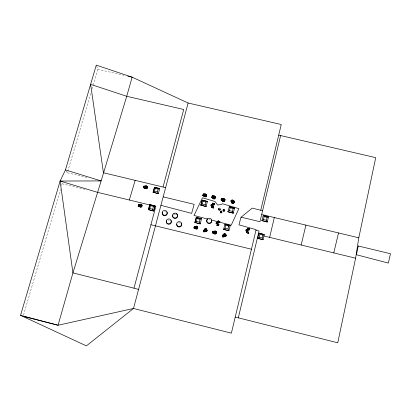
<?xml version="1.0" encoding="UTF-8"?>
<svg xmlns="http://www.w3.org/2000/svg" width="411" height="411" viewBox="0 0 411 411"><rect width="100%" height="100%" fill="white"/><g stroke="black" fill="none" stroke-linecap="round" stroke-linejoin="round"><path stroke-width="0.31" stroke-dasharray="2.06 1.54" d="M23.519 315.093L60.484 189.301M61.563 185.618L62.107 183.779L61.111 182.412M87.004 177.526L67.363 172.805L90.903 92.552M91.982 88.879L92.881 85.812M93.061 85.2L97.731 69.274L96.272 65.123M97.731 69.274L124.004 75.305M62.107 183.779L85.067 189.327M209.06 219.412L210.257 219.726M164.631 211.619L165.818 211.932M174.382 214.172L175.569 214.485M168.12 219.972L169.311 220.286M178.492 222.695L180.28 223.168M66.089 170.889L67.363 172.805"/><path stroke-width="0.62" d="M210.889 205.618L212.831 206.137L210.889 205.618L211.172 204.421L213.119 204.94L212.831 206.137M211.172 204.421L213.114 205.12M212.574 197.763C210.504 195.908 213.545 199.767 214.866 198.816L215.138 198.23L214.629 197.948L215.138 198.23M213.751 206.949L213.345 208.115L211.49 207.216L211.891 206.235L213.751 206.949L211.891 206.235M211.727 197.013L212.533 197.311L212.107 197.075M212.107 197.028L212.544 196.335L212.138 196.068L212.328 195.749L214.578 195.99L215.585 197.162L215.446 197.532L214.917 197.337L215.446 197.532M212.533 197.311L212.955 196.55L212.138 196.068M212.138 196.211L212.328 195.749M212.472 197.938L212.579 197.624M214.634 203.543L214.398 204.776L212.461 204.313L212.728 203.085L214.629 203.722L213.201 203.378M212.728 203.085L212.461 204.313M212.955 196.592L212.544 196.335M213.098 197.311L214.033 197.568L213.098 197.311L212.826 197.871L213.684 198.385L214.285 197.83L214.033 197.568M212.328 195.888L213.34 196.021M212.559 232.878C215.518 232.909 211.865 233.715 212.662 232.492L213.556 232.718L213.078 232.59M212.559 232.996L212.662 232.492M213.473 198.867L212.477 197.794M213.345 208.115L211.49 207.216M213.304 231.717L212.852 231.599L213.777 231.902L213.556 232.718M213.674 196.145L214.922 196.73L214.311 197.306L213.33 196.73L213.674 196.145L214.563 196.366M213.982 231.465L212.949 231.234L213.982 231.465L215.21 230.905L216.505 231.799L216.433 232.179L215.862 232.123L216.505 231.799M213.684 198.385L214.008 198.328M212.662 232.605L213.078 232.554M214.193 198.939L215.03 198.616M214.578 195.99L213.288 196.253M214.398 204.776L212.466 204.133M216.35 232.97L215.785 232.821L216.35 232.97L216.207 233.587C215.549 234.255 213.633 234.018 213.694 233.016M214.922 196.355L215.58 197.306M214.008 231.249L215.21 231.023L216.499 231.917M214.372 231.311L215.744 231.521L215.297 232.266L214.193 231.953L214.372 231.29L215.302 231.28M214.861 233.993L213.643 233.212M214.979 233.489L215.421 232.796L214.126 232.6L214.008 233.227L214.979 233.469M215.04 233.987L216.207 233.587M215.107 232.616L215.421 232.796M216.037 223.404L217.994 223.831L216.037 223.404L216.278 222.197L218.241 222.736M216.278 222.197L217.255 222.546M216.756 225.285L218.683 225.778L216.756 225.285L217.044 224.067L218.976 224.673L217.522 224.339M219.926 221.591L219.556 222.783L217.66 222.017L218.138 220.856L219.916 221.755L218.138 220.856M219.556 222.783L217.671 221.853M224.427 199.844L224.956 200.039L224.427 199.844L224.134 200.599L224.642 200.881L224.365 201.462C222.937 202.037 221.226 200.244 221.226 199.51L222.032 199.957L222.454 199.237L221.637 198.708L221.827 198.39L224.082 198.636L225.079 199.952L224.786 199.207M221.02 199.993L221.226 199.51M221.221 199.654L221.596 199.813L222.032 199.078L221.637 198.708M221.827 198.39L221.632 198.852M221.966 200.578L222.079 200.27L221.026 199.854M222.032 199.957L222.459 199.191M222.598 199.982L223.79 200.481L223.188 201.03L222.325 200.547L222.603 199.957L223.79 200.481M222.973 201.513L221.976 200.44M223.173 198.816L224.427 199.35L223.815 199.952L222.829 199.376L223.173 198.79L224.067 199.016M223.692 201.59L224.642 200.881M224.082 198.636L224.427 199.006M222.33 235.4L223.204 234.809L222.33 235.4L222.454 235.868L223.379 235.446L223.676 236.279L223.214 236.448M222.454 235.868L222.906 235.595L222.973 237.08C223.892 236.397 226.821 237.003 226.127 234.887L225.562 235.205L226.127 234.887M222.829 236.705L223.682 236.243M223.574 229.389L225.048 228.239L225.819 225.362L224.945 224.211L223.574 229.389L228.86 230.776L230.227 225.593L224.945 224.211L230.227 225.593L228.757 226.127L225.819 225.362M222.973 237.08L222.839 236.592M223.538 234.655L224.288 234.095L223.538 234.655L223.784 235.298L224.858 234.887L224.791 234.044L224.288 234.116M225.644 234.213L224.879 233.679L223.98 233.844L225.552 233.957L225.151 234.486L225.562 235.205M224.052 236.741L223.99 236.438L222.983 236.967M224.375 236.433L225.48 235.786L225.285 235.272L224.904 235.308L224.098 235.832L224.375 236.433L225.315 236.073M215.78 232.934L215.867 232.004M225.151 234.486L225.66 234.095M197.121 228.043L197.686 228.192L197.121 228.043L197.198 227.108L197.773 227.288L197.198 227.108M227.941 211.814L229.415 210.638L230.181 207.786L229.307 206.671L227.941 211.814L233.201 213.181L234.563 208.038L229.307 206.671L234.563 208.038L233.104 208.547L230.181 207.786M225.444 236.587L226.307 235.38M226.297 235.493L226.256 235.123M233.674 203.46L233.33 202.998L233.921 202.433L234.321 202.829L233.936 202.294L233.35 202.859L233.689 203.327L233.237 203.753C231.691 203.702 230.936 201.369 231.162 200.691L231.722 201.426L232.415 200.943L231.881 200.126L232.189 199.916L232.893 200.774L232.189 199.916M230.818 201.056L231.162 200.691M231.146 200.83L231.424 201.133L232.148 200.542L232.415 200.943M231.434 201.976L231.614 201.724L230.833 200.917M231.722 201.426L232.421 200.902M231.424 201.133L232.138 200.64L231.881 200.126M138.564 204.498L139.632 204.745L138.564 204.498L138.456 204.853L139.386 205.161L138.903 204.971L138.677 205.839L139.149 205.962L138.255 205.736L138.142 206.117C139.411 205.926 140.31 208.079 141.79 206.831L141.939 206.337L141.333 206.055L141.43 205.253L142.042 205.443L141.43 205.253M141.384 206.188L141.482 205.387M146.701 187.647C148.196 188.089 145.9 187.919 146.799 186.856L147.405 187.056L146.799 186.856M146.748 187.796L146.845 187.005M231.948 203.234L231.45 201.837M232.215 201.673L233.073 202.638L232.302 202.844L231.727 202.053L232.22 201.647L232.96 202.263M228.86 230.776L227.987 229.009L228.757 226.127M232.575 203.594L232.107 203.198M232.893 200.774L234.142 201.061L234.537 201.858L234.321 202.829M233.232 200.851L234.136 201.868L233.731 202.15L232.672 201.241L233.237 200.825M233.237 203.753L233.689 203.327M234.537 201.858L234.142 201.061M197.676 228.069L197.542 228.691C196.047 229.944 195.168 227.797 193.894 227.982L193.997 227.596L194.891 227.822L194.413 227.699L194.644 226.862M233.201 213.181L232.343 211.398L233.104 208.547M139.206 206.445L140.577 207.087L141.738 206.697L141.893 206.199L141.333 206.055M144.297 186.625L144.061 187.442L144.528 187.565L143.639 187.334L143.531 187.709C144.795 187.524 145.674 189.671 147.153 188.433L147.256 187.791M235.231 317.056L337.75 342.8L355.602 258.18L358.793 237.81L375.731 157.649L278.704 135.111M195.338 228.331L195.456 227.684L196.751 227.92L196.304 228.588L195.333 228.311L195.456 227.684M145.068 187.411L144.949 188.048L145.895 188.3L146.337 187.621L145.068 187.411L146.039 187.452M247.705 228.254L247.412 229.472L249.369 229.944L249.631 228.716L247.663 228.408L249.631 228.716M217.994 223.831L218.251 222.572M305.907 225.12L301.16 245.007M269.642 237.378L274.301 217.537M245.835 230.797L247.802 231.321L245.835 230.797L246.148 229.61L248.08 230.288L246.148 229.61M262.706 210.756L260.744 210.283L281.237 124.507L188.12 103.017L132.137 77.17L96.272 65.123L65.452 169.933L60.114 181.04L20.55 315.345L86.382 345.877L133.503 308.471L188.12 103.017M241.165 217.178L259.947 221.699L280.626 135.594M238.293 317.888L259.058 230.987L255.986 230.186M333.778 252.899L338.525 232.945M246.456 232.595L248.336 233.33L246.456 232.595L246.893 231.45L248.737 232.328L246.893 231.45M247.412 229.472L249.369 229.944M261.905 220.65L263.441 219.484L264.181 216.618L263.251 215.487L268.542 216.859L263.251 215.487L261.905 220.65L267.207 222.032L266.39 220.25L267.124 217.383L268.542 216.859L267.207 222.032M263.004 239.726L264.355 234.517L262.922 235.071L262.177 237.964L263.004 239.726L257.682 238.334L259.218 237.188L259.963 234.296L259.033 233.129L263.734 234.445M257.682 238.334L259.033 233.129L264.324 234.599M218.683 225.778L218.986 224.514M127.759 76.163L132.137 77.17L126.722 96.282L101.121 180.922L60.114 181.04L72.932 272.909L133.981 288.178L155.82 206.42L153.971 205.973M163.054 187.036L183.727 109.48L126.722 96.282L90.615 84.358L103.438 172.754L165.623 187.647M247.802 231.321L248.116 230.134M212.847 231.717L212.949 231.234M213.073 232.672L213.304 231.753M206.07 206.589L207.452 201.462L202.222 200.106L200.835 205.13L206.07 206.589L205.176 204.801L205.957 201.96L207.452 201.462L202.222 200.106L203.049 201.205L205.957 201.96M194.901 222.531L196.299 217.368L197.116 218.503L200.039 219.269L201.549 218.744L200.157 223.908L194.901 222.531L196.299 217.368L201.549 218.744L196.304 217.455M193.997 227.596L194.424 227.781L194.655 226.944L194.203 226.826L194.29 226.343L195.333 226.574L194.29 226.343M194.984 228.434L193.905 228.1L194.013 227.715M200.157 223.908L194.896 222.443L196.33 221.365L197.116 218.503M200.835 205.228L202.222 200.198M194.891 227.822L195.112 226.97L194.203 226.826M195.333 226.574L196.55 226.014L197.378 226.389L197.773 227.288M195.708 226.399L195.528 227.078L196.946 227.124L197.075 226.631L195.713 226.42M206.07 206.497L200.835 205.13L202.269 204.041L203.049 201.205M197.763 227.165L197.845 227.026M200.152 223.82L199.248 222.13L200.039 219.269M212.836 205.957L213.119 204.94M158.292 193.689L157.341 191.891L158.153 189.081L159.704 188.598L154.526 187.257L159.704 188.598L158.292 193.689L153.082 192.24L154.526 187.257L155.271 188.33L158.153 189.081M148.428 209.692L149.851 204.57L150.596 205.68L149.774 208.516L148.397 209.605L153.601 210.966L152.666 209.276L153.488 206.435L155.055 205.932L153.632 211.059L148.397 209.605L149.851 204.57L155.055 205.932L153.632 211.059M153.108 192.343L154.551 187.354M158.266 193.591L153.082 192.24L154.459 191.141L155.271 188.33M143.639 187.334L144.091 187.544L144.333 186.728L143.891 186.615L143.942 186.106L146.177 185.782L146.989 186.152L147.405 187.056M139.257 206.579L138.199 206.25L138.255 205.736M138.307 205.87L138.718 205.932L138.954 205.11L138.512 204.991L138.615 204.632M144.636 188.181L143.578 187.858L143.691 187.483M143.891 186.615L143.942 186.106M139.149 205.962L139.365 205.115M139.581 204.606L140.803 204.169L141.62 204.544L142.042 205.443M144.528 187.565L144.744 186.722L143.84 186.46M143.994 186.26L145.037 186.27M139.961 204.55L139.776 205.223L140.865 205.51L141.168 205.243L141.307 204.776L139.966 204.575M145.335 186.157L145.155 186.83L146.234 187.108L146.676 186.378L145.335 186.157L146.254 186.173M140.814 206.553L140.963 206.029L140.521 206.712L139.56 206.435L139.689 205.819L140.973 206.05M146.347 187.647L146.188 188.14M129.331 200.018L135.147 180.347M206.317 194.434L206.671 195.158L205.577 193.925L203.317 193.848L203.152 194.182L204 194.644L203.635 195.395L202.803 195.009L202.628 195.364C203.907 195.405 204.385 197.676 206.07 196.715L206.301 196.258L205.777 196.011L206.009 195.097L206.553 195.251L206.009 195.097M206.07 196.715L206.301 196.114L205.777 196.011M214.624 198.092L214.922 197.198M205.187 196.268L203.974 195.955L204.2 195.348L205.423 195.806L205.187 196.294L205.423 195.806M248.336 233.33L248.773 232.174M211.49 207.391L211.891 206.409M217.66 222.017L218.133 221.02M144.585 188.033L145.782 188.68L147.266 188.202M203.625 196.021L202.633 195.508L202.803 195.009M202.808 195.153L203.198 195.287L203.568 194.424L204 194.644M204 194.598L203.635 195.395M204.683 194.146L204.385 194.778L205.757 195.071L205.973 194.609L204.683 194.172M206.553 195.395L206.666 195.014M203.568 194.377L203.157 194.326L203.317 193.848M205.007 231.388C206.137 232.713 208.392 228.937 206.61 231.434C205.89 231.039 202.551 232.518 205.012 231.506M224.945 200.183L225.089 199.813M211.526 197.352L211.727 196.869M223.98 233.844L223.23 235.02M205.007 228.804L204.231 229.883L205.007 228.804L206.589 228.804C207.036 229.446 205.449 229.559 206.682 229.055M146.547 186.871L146.234 187.108M231.866 200.27L232.174 200.054M203.353 230.355C205.562 229.549 202.803 230.098 203.491 230.823L203.928 230.545L203.491 230.823M173.786 214.018L174.3 213.756M203.861 231.66L204.699 231.229L204.401 230.401L203.928 230.586L204.236 231.398L203.861 231.66L204.005 232.035M194.968 228.316L196.191 228.978L197.542 228.691M207.324 230.453L207.144 229.841L206.594 230.042L206.183 229.328M197.378 226.389L195.348 226.358M203.62 195.877L204.688 196.73L206.07 196.571M224.062 236.628L225.454 236.474M206.322 194.578L205.577 194.069L204.344 194.049M205.012 228.922L205.515 228.783M213.648 198.76L214.198 198.801M223.152 201.411L223.702 201.452M261.807 214.537L358.793 237.81M232.59 203.455L233.258 203.62M163.172 196.874L194.151 204.324L191.639 213.371L160.917 205.341M149.661 204.93L97.474 192.322L60.114 181.04M263.579 235.914L355.602 258.18M150.929 224.735L251.44 249.215M23.155 316.321L58.064 325.245L133.503 308.471L231.383 333.151L256.115 229.646L238.955 224.848L240.938 217.362L252.256 208.084L260.744 210.283M264.181 216.618L267.124 217.383M146.177 185.782L147.477 186.805M154.459 191.141L157.341 191.891M229.415 210.638L232.343 211.398M263.441 219.484L266.39 220.25M202.269 204.041L205.176 204.801M227.951 211.722L233.217 213.093M261.935 220.563L267.237 221.945M207.868 219.099L194.018 215.482L202.474 197.773L214.974 201.508L217.686 205.007L220.902 204.632L222.49 203.753L238.873 208.649L231.203 225.202L219.757 222.212M217.809 221.704L211.454 220.039L211.593 220.296A2.507 2.456 0.4 0 1 210.499 223.265A2.507 2.456 0.4 0 1 207.324 222.721A2.507 2.456 0.4 0 1 207.319 219.566M149.881 204.663L155.081 206.024M150.596 205.68L153.488 206.435M259.963 234.296L262.922 235.071M140.803 204.169L142.119 205.187M149.774 208.516L152.666 209.276M225.048 228.239L227.987 229.009M259.218 237.188L262.177 237.964M196.33 221.365L199.248 222.13M223.579 229.312L228.87 230.694M257.707 238.257L263.035 239.649M20.55 315.345L58.064 325.245L72.932 272.909L101.121 180.922L65.452 169.933M133.981 288.178L138.569 289.421M232.975 200.717L234.121 201.2M203.974 195.955L204.868 196.371M224.123 200.738L224.632 201.02M225.161 234.373L225.577 235.087M177.352 214.953L177.49 215.21A2.497 2.44 -11.4 0 1 175.014 218.493A2.497 2.44 -11.4 0 1 172.882 215.02M181.313 223.168L181.611 223.733A2.507 2.456 -10.8 0 1 179.458 227.026A2.507 2.456 -10.8 0 1 176.792 224.159M166.845 211.932L167.138 212.497A2.497 2.435 -14.2 0 1 164.657 215.775A2.497 2.435 -14.2 0 1 162.54 212.312M170.935 220.445L171.228 221.01A2.502 2.445 -14 0 1 168.746 224.303A2.502 2.445 -14 0 1 166.619 220.82M206.682 229.174L206.589 228.804M203.933 230.663L204.236 231.48M203.861 231.542L204 231.917M221.724 211.716A0.812 0.796 3.8 0 1 221.591 212.78A0.812 0.796 3.8 0 1 220.491 212.739A0.812 0.796 3.8 0 1 220.435 211.665M220.779 211.429A0.812 0.796 3.8 0 1 220.99 211.382M220.132 209.132A0.858 0.832 3.1 0 1 219.751 210.196A0.858 0.832 3.1 0 1 218.631 209.918A0.858 0.832 3.1 0 1 218.811 208.803M224.612 210.165A0.837 0.817 4.5 0 1 224.36 211.239A0.837 0.817 4.5 0 1 223.235 211.084A0.837 0.817 4.5 0 1 223.291 209.98M223.466 209.851A0.837 0.817 4.5 0 1 223.887 209.744M176.206 213.833A2.497 2.44 -11.4 0 1 177.192 214.645M358.258 245.984L356.414 254.733L388.369 263.081L390.45 253.736L358.258 245.984M205.988 229.466L205.875 229.862L204.806 230.252L204.56 229.59L205.813 229.004L205.988 229.466M206.492 230.741L205.387 231.383L205.115 230.782L206.296 230.222L206.492 230.761M220.573 212.338A0.817 0.796 3.8 0 0 221.899 211.86A0.817 0.796 3.8 0 0 220.81 210.977A0.817 0.796 3.8 0 0 220.573 212.338M218.858 209.677A0.858 0.837 3 0 0 220.224 209.101A0.858 0.837 3 0 0 219.032 208.233A0.858 0.837 3 0 0 218.858 209.677M223.322 210.684A0.843 0.822 4.5 0 0 224.73 210.334A0.843 0.822 4.5 0 0 223.707 209.317A0.843 0.822 4.5 0 0 223.322 210.684M173.966 217.773A2.507 2.451 -11.4 0 0 177.531 215.328A2.507 2.451 -11.4 0 0 173.612 213.545A2.507 2.451 -11.4 0 0 173.966 217.773M163.578 215.051A2.502 2.44 -14.2 0 0 167.149 212.61A2.502 2.44 -14.2 0 0 163.239 210.828A2.502 2.44 -14.2 0 0 163.578 215.051M167.678 223.599A2.512 2.456 -14 0 0 171.253 221.149A2.512 2.456 -14 0 0 167.334 219.361A2.512 2.456 -14 0 0 167.678 223.599M178.091 226.338A2.512 2.461 -10.8 0 0 181.667 223.882A2.512 2.461 -10.8 0 0 177.732 222.089A2.512 2.461 -10.8 0 0 178.091 226.338M207.632 222.541A2.512 2.461 0.4 0 0 211.716 221.072A2.512 2.461 0.4 0 0 208.372 218.344A2.512 2.461 0.4 0 0 207.632 222.541"/></g></svg>
